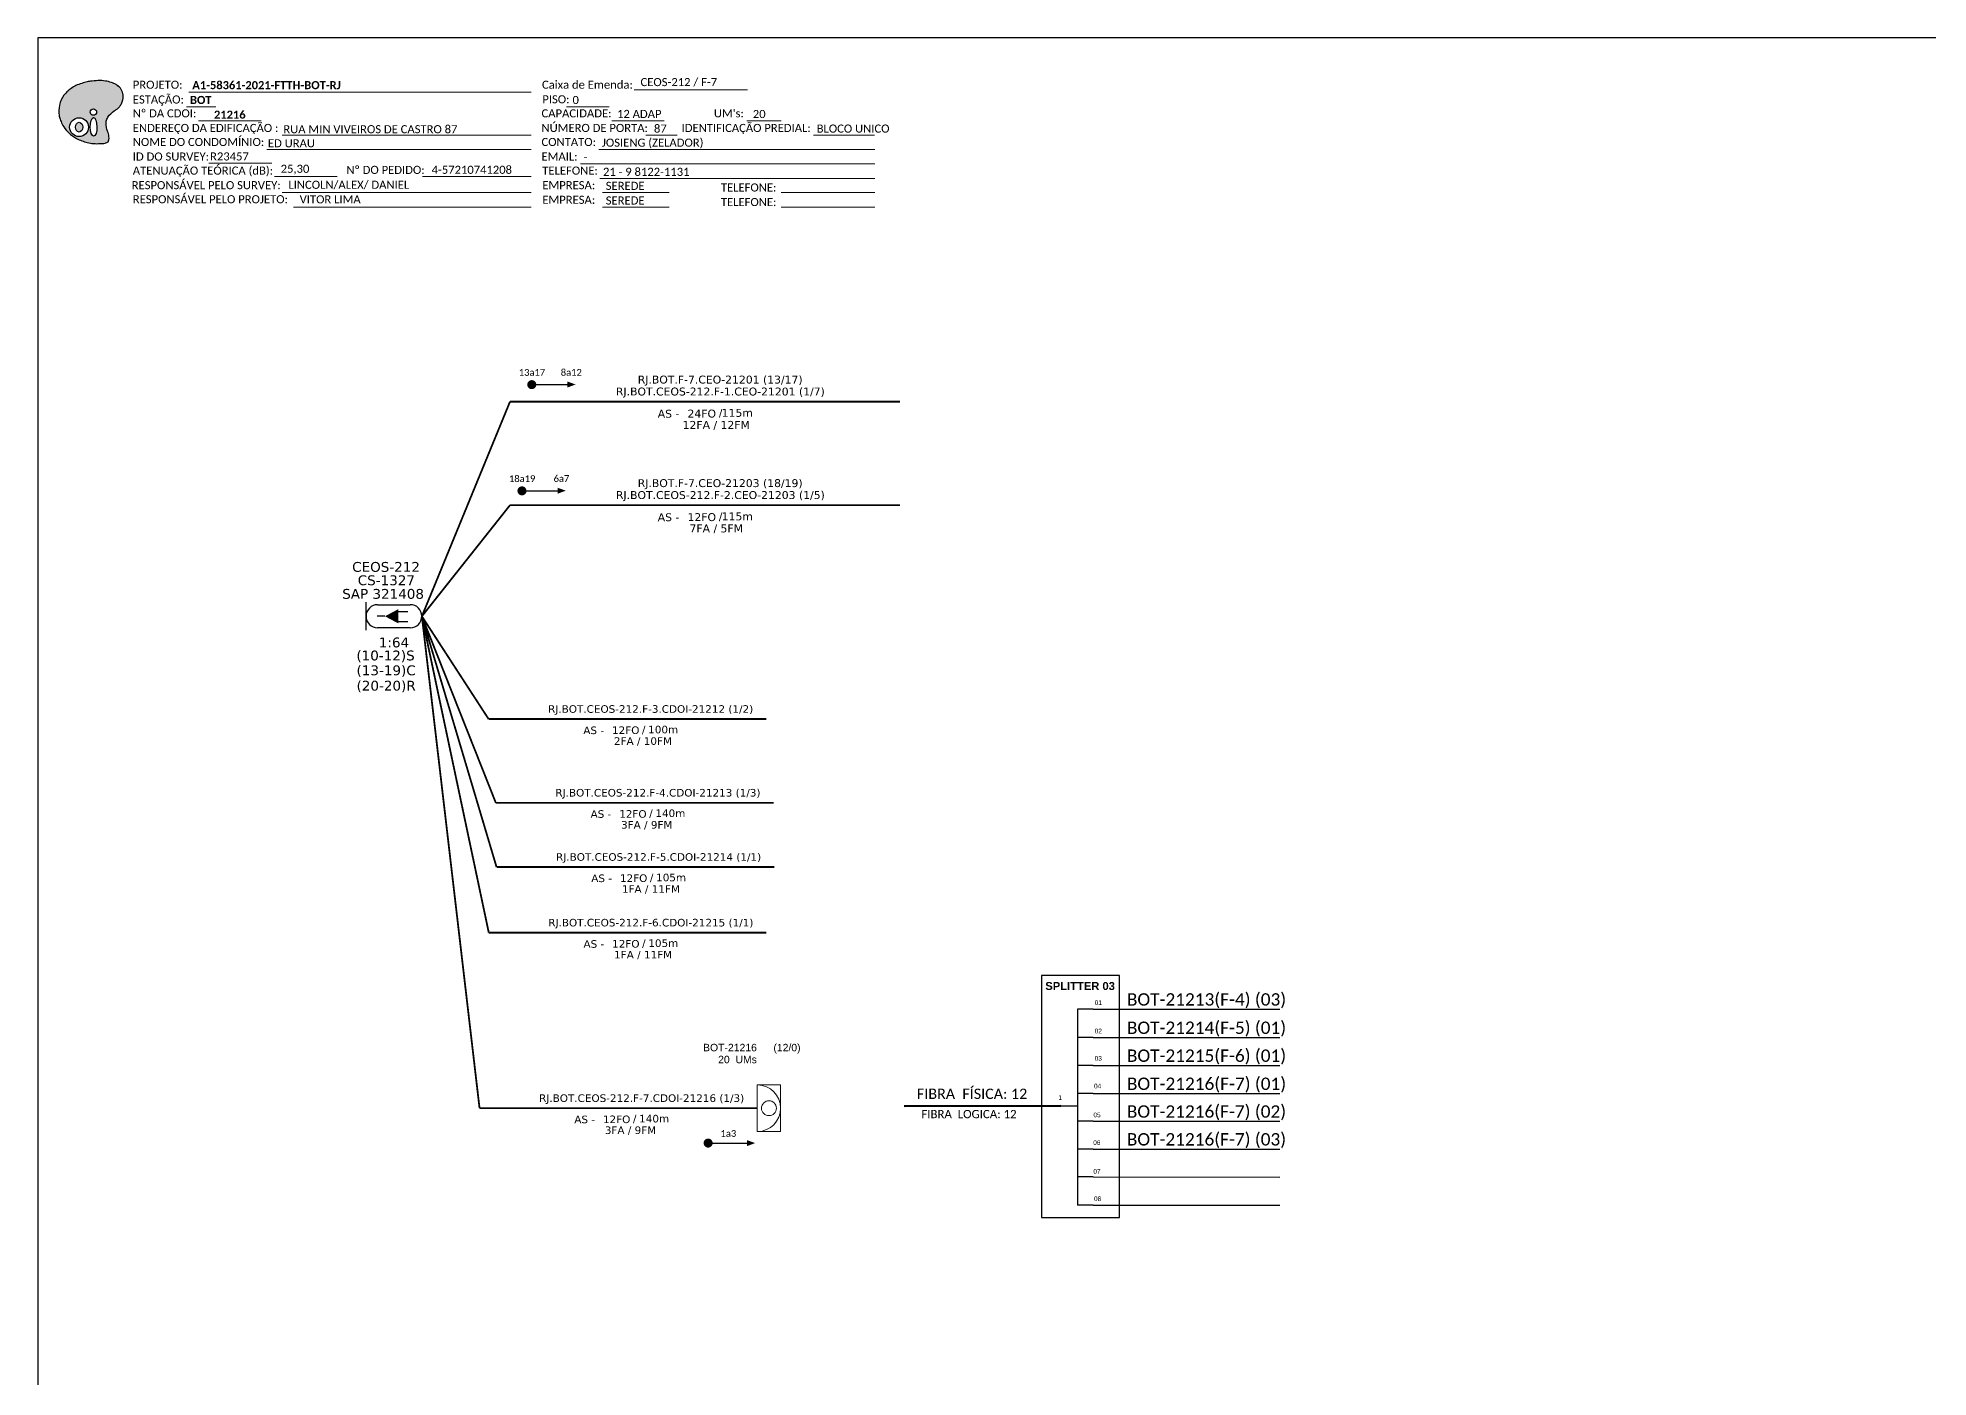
# Model space of a CAD drawing. Extents: x -89 to 749, y 705 to 1299.
# Drawn here: x -89.3 to 330, y 1002 to 1299 of the extents above; entities that cross this region are included whole.
import ezdxf
from ezdxf.enums import TextEntityAlignment as Align

# ---------------------------------------------------------------- set-up
doc = ezdxf.new("R2010")
doc.units = 0
for name, color, linetype, lineweight in [("20.0-LEGENDA DOS CDO'S", 1, 'Continuous', 0), ('20.1-CDO_INTERIOR', 1, 'Continuous', 0), ('40.1-ETIQUETAS', 1, 'Continuous', 20)]:
    doc.layers.add(name, color=color, linetype=linetype, lineweight=lineweight)
for name, color, linetype in [('20.4-CEOS', 1, 'Continuous'), ('CABO OPTICO EXISTENTE', 5, 'Continuous'), ('CAP a instalar', 1, 'Continuous'), ('CD de instalação futura', 8, 'Continuous'), ('SETA', 7, 'Continuous')]:
    doc.layers.add(name, color=color, linetype=linetype)
doc.styles.add('ARIAL', font='arial.ttf')
doc.styles.add('siredit', font='verdana.ttf')
doc.styles.get("Standard").update_dxf_attribs({"font": 'arial.ttf'})
doc.styles.add('WMF-Calibri0', font='CALIBRI.TTF')
doc.styles.add('WMF-Calibri1', font='CALIBRIB.TTF')
doc.linetypes.add('FENCELINE1', pattern='A,0.25,-0.1,[133,ltypeshp.shx,S=0.1,R=0,X=-0.1,Y=0],-0.1,1', length=1.45)

# ---------------------------------------------------------------- blocks, each defined once
blk = doc.blocks.new('OI')
h = blk.add_hatch(color=40)
edge = h.paths.add_edge_path()
edge.add_spline(control_points=[(4.35, -0.67), (3.92, -0.99), (3.26, -1.5), (2.81, -2.59), (2.9, -3.5), (3.06, -4.27), (3.31, -4.85), (3.37, -5.39), (3.4, -5.88), (3.2, -6.4), (2.54, -6.61), (1.65, -6.63), (0.55, -6.67), (-0.56, -6.42), (-1.61, -6.14), (-2.77, -5.61), (-3.92, -4.77), (-4.89, -3.7), (-5.34, -2.65), (-5.6, -1.94), (-5.85, -0.96), (-5.71, 0.47), (-5.1, 2.02), (-4.14, 3.02), (-3.3, 3.61), (-2.37, 4.16), (-1.36, 4.44), (-0.56, 4.7), (0.79, 4.85), (2.24, 4.97), (3.79, 4.57), (4.67, 4.21), (5.44, 3.65), (5.76, 2.99), (6.03, 2.21), (6.01, 1.46), (5.72, 0.64), (5.31, 0.08), (4.88, -0.38), (4.51, -0.55), (4.35, -0.67)], knot_values=[0, 0, 0, 0, 1.60434, 2.417191, 3.427595, 4.282808, 4.776746, 5.304182, 5.888771, 6.258406, 6.858137, 7.79129, 8.986195, 10.124242, 11.187857, 12.242908, 13.953784, 15.414161, 16.515391, 17.349188, 17.675853, 19.552021, 21.515531, 22.568638, 23.63245, 24.621084, 25.782718, 26.745347, 27.142653, 29.870543, 31.004649, 31.921532, 32.709589, 33.801391, 34.042471, 35.192333, 35.971461, 36.628871, 37.254359, 37.836911, 37.836911, 37.836911, 37.836911], degree=3, periodic=0)
h.paths.add_polyline_path([(1.13, -0.87, -1), (-0.04, -0.87, -1)], flags=16)
edge = h.paths.add_edge_path(flags=16)
edge.add_ellipse((0.56, -3.59), major_axis=(-0.02, 1.71), ratio=0.361305, start_angle=0, end_angle=360)
h.paths.add_polyline_path([(-0.36, -3.62, -1), (-3.8, -3.62, -1)], flags=16)
edge = h.paths.add_edge_path(flags=0)
edge.add_ellipse((-2.08, -3.62), major_axis=(0, 0.885), ratio=0.758294, start_angle=0, end_angle=360)
at = {"color": 40}
for centre, radius in [((-2.08, -3.62), 1.72), ((0.54, -0.87), 0.587)]:
    blk.add_circle(centre, radius, dxfattribs=at)
blk.add_ellipse((-2.08, -3.62), major_axis=(0, 0.885), ratio=0.758294, start_param=-3.141592653589792, end_param=3.141592653589792, dxfattribs=at)
blk.add_ellipse((0.56, -3.59), major_axis=(-0.02, 1.71), ratio=0.361305, dxfattribs=at)
at = {"color": 40, "start_tangent": (-0.800898, -0.598801), "end_tangent": (-0.800898, -0.598801)}
blk.add_spline([(4.35, -0.67), (3.2, -1.78), (2.9, -2.54), (2.92, -3.55), (3.12, -4.38), (3.28, -4.85), (3.37, -5.37), (3.35, -5.95), (3.2, -6.29), (2.66, -6.55), (1.73, -6.63), (0.54, -6.62), (-0.58, -6.41), (-1.6, -6.11), (-2.56, -5.67), (-3.95, -4.67), (-4.89, -3.56), (-5.37, -2.56), (-5.64, -1.78), (-5.72, -1.46), (-5.63, 0.42), (-4.84, 2.22), (-4.13, 2.99), (-3.27, 3.62), (-2.4, 4.09), (-1.3, 4.47), (-0.37, 4.72), (0.02, 4.77), (2.75, 4.8), (3.85, 4.53), (4.69, 4.16), (5.31, 3.68), (5.85, 2.73), (5.93, 2.5), (5.94, 1.35), (5.67, 0.62), (5.29, 0.08), (4.84, -0.36), (4.35, -0.67)], degree=3, dxfattribs=at)
blk = doc.blocks.new('CARIMBO')
at = {"color": 7, "lineweight": 0}
for points in [[(134.48, -16.3), (159.61, -16.3)], [(35.15, -20.06), (41.7, -20.06)], [(35.66, -16.79), (111.64, -16.79)], [(119.43, -20.02), (128.92, -20.02)], [(37.81, -23.14), (51.75, -23.14)], [(129.48, -23.14), (141.1, -23.14)], [(159.42, -23.14), (167.09, -23.14)], [(56.38, -26.37), (111.64, -26.37)], [(137.07, -26.37), (144.01, -26.37)], [(174.24, -26.37), (187.8, -26.37)], [(40.13, -32.55), (54.07, -32.55)], [(52.97, -29.48), (111.64, -29.48)], [(122.56, -32.72), (187.83, -32.72)], [(126.6, -29.48), (187.83, -29.48)], [(54.67, -35.52), (68.61, -35.52)], [(126.84, -35.96), (187.83, -35.96)], [(56.38, -39.07), (111.64, -39.07)], [(127.45, -39.07), (142.25, -39.07)], [(167.06, -39.07), (187.83, -39.07)], [(58.87, -42.31), (111.64, -42.31)], [(127.45, -42.31), (142.25, -42.31)], [(167.06, -42.31), (187.83, -42.31)]]:
    blk.add_lwpolyline(points, dxfattribs=at)
at = {"color": 7, "xscale": 1.213923925163967, "yscale": 1.213923925163967, "zscale": 1.213923925163967, "rotation": 0.1532896023949059}
blk.add_blockref('OI', (13.86, -20.16), dxfattribs=at)
at = {"color": 7, "lineweight": 0, "style": 'WMF-Calibri0'}
for s, height, p in [('PROJETO:', 1.793, (23.26, -16.04)), ('Caixa de Emenda:', 1.7927, (114.02, -16.04)), ('ESTAÇÃO:', 1.793, (23.26, -19.32)), ('Nº DA CDOI:', 1.7927, (23.26, -22.39)), ('CAPACIDADE:', 1.7927, (113.91, -22.39)), ('PISO:', 1.793, (114.09, -19.28)), ("UM's:", 1.793, (152.15, -22.39)), ('ENDEREÇO DA EDIFICAÇÃO :', 1.7927, (23.26, -25.63)), ('NÚMERO DE PORTA:', 1.7927, (113.91, -25.63)), ('IDENTIFICAÇÃO PREDIAL:', 1.7927, (144.99, -25.63)), ('NOME DO CONDOMÍNIO:', 1.7927, (23.26, -28.74)), ('CONTATO:', 1.793, (113.91, -28.74)), ('ATENUAÇÃO TEÓRICA (dB):', 1.7927, (23.26, -35.09)), ('ID DO SURVEY:', 1.7927, (23.26, -31.97)), ('EMAIL:', 1.793, (113.91, -31.97)), ('TELEFONE:', 1.793, (114.09, -35.09)), ('RESPONSÁVEL PELO SURVEY:', 1.7927, (23.02, -38.32)), ('EMPRESA:', 1.793, (114.09, -38.32)), ('TELEFONE:', 1.793, (153.7, -38.83)), ('RESPONSÁVEL PELO PROJETO:', 1.7927, (23.26, -41.44)), ('EMPRESA:', 1.793, (114.09, -41.56)), ('TELEFONE:', 1.793, (153.7, -42.06))]:
    blk.add_text(s, height=height, dxfattribs=at).set_placement(p)
at = {"color": 7, "lineweight": 0, "flags": 8}
for tag, p, style in [('PROJ', (36.46, -16.13), 'WMF-Calibri1'), ('CEOS-XX', (135.87, -15.46), 'WMF-Calibri0'), ('EST', (35.94, -19.41), 'WMF-Calibri1'), ('PISO_PTR', (120.78, -19.42), 'WMF-Calibri0'), ('CAPAC.', (130.66, -22.52), 'WMF-Calibri0'), ("UC'S", (160.78, -22.54), 'WMF-Calibri0'), ('LOGRADOURO', (56.65, -25.91), 'WMF-Calibri0'), ('N°', (138.85, -25.77), 'WMF-Calibri0'), ('N°PREDIO', (174.94, -25.77), 'WMF-Calibri0'), ('NOME_DO_COND.', (53.23, -29.02), 'WMF-Calibri0'), ('NOME_DO_CONTATO', (127.3, -28.89), 'WMF-Calibri0'), ('_ID_', (40.39, -31.94), 'WMF-Calibri0'), ('O_POTEN', (56.06, -34.68), 'WMF-Calibri0'), ('EMAIL', (123.26, -32.12), 'WMF-Calibri0'), ('RES_SURVEY', (57.78, -38.23), 'WMF-Calibri0'), ('TELEFONE', (127.55, -35.36), 'WMF-Calibri0'), ('EMP_RESP_SURVEY', (128.16, -38.47), 'WMF-Calibri0'), ('CONT_RESP_SURVEY', (167.76, -38.47), 'WMF-Calibri0'), ('RES_PROJ', (60.27, -41.47), 'WMF-Calibri0'), ('EMP_RESP_PROJ', (128.16, -41.71), 'WMF-Calibri0'), ('CONT_RESP_PROJ', (167.76, -41.71), 'WMF-Calibri0')]:
    blk.add_attdef(tag, p, '', height=1.79, dxfattribs=dict(at, style=style))
at = {"color": 7, "lineweight": 0, "style": 'WMF-Calibri1', "flags": 8}
blk.add_attdef("N° CDO'S", text='', height=1.79, dxfattribs=at).set_placement((44.78, -22.68), align=Align.CENTER)
blk = doc.blocks.new('ETIQUETA_RS5F')
at = {"layer": '40.1-ETIQUETAS', "color": 0, "style": 'siredit'}
blk.add_text('/', height=1.5, dxfattribs=at).set_placement((1.58, -1.95), align=Align.MIDDLE_RIGHT)
for tag, p in [('ETIQUETA_R_PRIMARIA', (1.21, 4.1)), ('ETIQUETA_R_SECUNDARIA', (1.21, 2.1)), ('F_ATIVAS/F_MORTAS', (1.14, -4.24))]:
    blk.add_attdef(tag, text='', height=1.5, dxfattribs=at).set_placement(p, align=Align.MIDDLE_CENTER)
for tag, p in [('TIPO_CABO', (-6.58, -2.12)), ('CAP_CABO', (0.4, -2.09))]:
    blk.add_attdef(tag, text='', height=1.5, dxfattribs=at).set_placement(p, align=Align.MIDDLE_RIGHT)
blk.add_attdef('METROS', text='', height=1.5, dxfattribs=at).set_placement((2.14, -1.95), align=Align.MIDDLE_LEFT)
for tag, p in [('FUSÃO_1', (0.85, -8.39)), ('FUSÃO_2', (0.85, -10.6)), ('FUSÃO_3', (0.85, -12.93)), ('FUSÃO_4', (0.85, -15.14)), ('FUSÃO_5', (0.85, -17.16))]:
    blk.add_attdef(tag, text='', height=1.5, dxfattribs=at).set_placement(p, align=Align.CENTER)
blk = doc.blocks.new('CDOI_INT')
at = {"layer": '20.1-CDO_INTERIOR', "color": 0, "lineweight": 18}
blk.add_lwpolyline([(4.25, -4.25), (4.25, 4.25), (0, 4.25), (0, -4.25)], close=True, dxfattribs=at)
blk.add_circle((2.12, 0), 1.36, dxfattribs=at)
blk.add_arc((0, 0), 4.25, 270, 90, dxfattribs=at)
at = {"layer": "20.0-LEGENDA DOS CDO'S", "color": 0, "style": 'ARIAL'}
for tag, p in [('CDO_N', (-0.08, 10.38)), ('SPLITER_1', (21.18, 10.38)), ('SAP', (-0.08, 6.23)), ('SURVEY', (-0.08, 8.2)), ('SPLITER_2', (21.19, 8.68)), ('1:XX', (5.94, -2.22)), ('UMS', (5.94, -4.24))]:
    blk.add_attdef(tag, p, '', height=1.36, dxfattribs=at)
blk.add_attdef('FIBRAS_UTILIZADAS', text='', height=1.36, dxfattribs=at).set_placement((15.34, 10.38), align=Align.CENTER)
blk = doc.blocks.new('CEOS_RP_CT_DRT')
at = {"layer": '20.4-CEOS', "color": 0}
for p, q in [((-4.54, 1.19), (-1.19, 1.19)), ((-1.19, -1.19), (-4.54, -1.19))]:
    blk.add_line(p, q, dxfattribs=at)
for points in [[(-5.73, -1.43), (-5.73, 1.44)], [(-3.79, 0), (-4.59, 0)], [(-2.47, 0.48), (-1.45, 0.48)], [(-2.47, -0.52), (-1.45, -0.52)]]:
    blk.add_lwpolyline(points, dxfattribs=at)
blk.add_lwpolyline([(-3.79, 0, 0, 1.47, 0), (-2.41, 0, 1.47, 1.47, 0)], format="xyseb", dxfattribs=at)
for centre, start, end in [((-4.54, 0), 90, 270), ((-1.19, 0), 270, 90)]:
    blk.add_arc(centre, 1.19, start, end, dxfattribs=at)
at = {"layer": '20.4-CEOS', "color": 7, "style": 'siredit'}
for tag, p in [('Nº_DA_CEOS', (-2.86, 5.6)), ('LOCAL', (-2.86, 4.24)), ('SAP', (-2.86, 2.78)), ('RACIO_SPLITAGEM', (-2.86, -1.88)), ('FIBRAS_SPLITTER', (-2.86, -3.58)), ('FIBRAS_TOP_C', (-2.86, -5.08)), ('RESERVA_FINAIS', (-2.86, -6.39))]:
    blk.add_attdef(tag, text='', height=1.01, dxfattribs=at).set_placement(p, align=Align.TOP_CENTER)

msp = doc.modelspace()

# ---------------------------------------------------------------- linework, layer by layer
at = {"color": 7, "linetype": 'Continuous'}
for p, q in [((141.27, 1083.63), (141.27, 1040.2)), ((144.78, 1083.63), (141.27, 1083.63)), ((144.78, 1077.35), (141.27, 1077.35)), ((144.78, 1071.16), (141.27, 1071.16)), ((137.62, 1062.2), (141.25, 1062.2)), ((144.78, 1064.93), (141.27, 1064.93)), ((144.78, 1058.77), (141.27, 1058.77)), ((144.78, 1052.61), (141.27, 1052.61)), ((144.78, 1046.42), (141.27, 1046.42)), ((144.78, 1040.2), (141.27, 1040.2))]:
    msp.add_line(p, q, dxfattribs=at)
at = {"color": 10, "linetype": 'Continuous'}
for p, q in [((144.78, 1083.63), (186.16, 1083.62)), ((144.78, 1077.35), (186.16, 1077.34)), ((144.78, 1071.16), (186.16, 1071.14)), ((144.78, 1064.93), (186.16, 1064.92)), ((144.78, 1058.78), (186.16, 1058.77)), ((144.78, 1052.61), (186.16, 1052.59)), ((144.78, 1046.42), (186.16, 1046.4)), ((144.78, 1040.2), (186.16, 1040.19))]:
    msp.add_line(p, q, dxfattribs=at)
at = {"color": 1, "linetype": 'Continuous', "lineweight": 60}
msp.add_line((137.62, 1062.2), (102.83, 1062.09), dxfattribs=at)
msp.add_lwpolyline([(-89.32, 705.02), (749.25, 705.02), (749.25, 1299.02), (-89.32, 1299.02), (-89.32, 705.02)])
at = {"color": 7, "lineweight": 0}
msp.add_lwpolyline([(-4.01, 1268.26), (20.14, 1268.26)], dxfattribs=at)
at = {"const_width": 0.999}
for points in [[(19.74, 1222.11, 1), (20.74, 1222.12, 1)], [(17.57, 1198.56, 1), (18.57, 1198.56, 1)]]:
    msp.add_lwpolyline(points, format="xyb", close=True, dxfattribs=at)
at = {"color": 7}
msp.add_lwpolyline([(133.3, 1037.42), (150.58, 1037.42), (150.58, 1091.08), (133.3, 1091.08)], close=True, dxfattribs=at)
at = {"color": 7, "const_width": 1}
msp.add_lwpolyline([(58.86, 1053.93, 1), (59.86, 1053.93, 1)], format="xyb", close=True, dxfattribs=at)
at = {"layer": 'CAP a instalar', "color": 7, "linetype": 'FENCELINE1', "ltscale": 6, "const_width": 0.4}
for points in [[(15.42, 1218.35), (-4.13, 1170.75)], [(15.42, 1218.35), (101.94, 1218.35)], [(15.42, 1195.39), (-4.13, 1170.75)], [(15.42, 1195.39), (101.94, 1195.39)]]:
    msp.add_lwpolyline(points, dxfattribs=at)
at = {"layer": 'CAP a instalar', "color": 8, "linetype": 'FENCELINE1', "ltscale": 6, "const_width": 0.4}
for points in [[(10.71, 1100.59), (-4.13, 1170.75)], [(12.43, 1115.15), (-4.13, 1170.75)], [(12.27, 1129.39), (-4.13, 1170.75)], [(10.67, 1147.96), (-4.13, 1170.75)], [(10.67, 1147.96), (72.27, 1147.96)], [(12.27, 1129.39), (73.87, 1129.39)], [(12.43, 1115.15), (74.03, 1115.15)], [(10.7, 1100.59), (72.3, 1100.59)]]:
    msp.add_lwpolyline(points, dxfattribs=at)
at = {"layer": 'CAP a instalar', "color": 1, "linetype": 'FENCELINE1', "ltscale": 6, "const_width": 0.4}
for points in [[(8.66, 1061.67), (-4.13, 1170.75)], [(8.66, 1061.67), (70.26, 1061.67)]]:
    msp.add_lwpolyline(points, dxfattribs=at)
at = {"layer": 'SETA'}
for points in [[(20.24, 1222.12), (28.83, 1222.13)], [(18.07, 1198.56), (26.66, 1198.58)]]:
    msp.add_lwpolyline(points, dxfattribs=at)
at = {"layer": 'SETA', "color": 7}
msp.add_lwpolyline([(59.36, 1053.93), (67.96, 1053.93)], dxfattribs=at)
at = {"layer": 'SETA'}
for points in [[(28.14, 1222.81), (29.97, 1222.15), (28.14, 1221.48)], [(25.96, 1199.26), (27.8, 1198.6), (25.97, 1197.93)]]:
    msp.add_solid(points, dxfattribs=at)
at = {"layer": 'SETA', "color": 7}
msp.add_solid([(67.96, 1054.6), (69.79, 1053.93), (67.96, 1053.26)], dxfattribs=at)

# ---------------------------------------------------------------- block references
ref = msp.add_blockref('CARIMBO', (-91.51, 1303.77))
ref.add_attrib('PROJ', 'A1-58361-2021-FTTH-BOT-RJ', (-55.05, 1287.63), dxfattribs={"color": 7, "lineweight": 0, "height": 1.7927, "style": 'WMF-Calibri1'})
ref.add_attrib('EST', 'BOT', (-55.57, 1284.35), dxfattribs={"color": 7, "lineweight": 0, "height": 1.793, "style": 'WMF-Calibri1'})
ref.add_attrib("N° CDO'S", '21216', dxfattribs={"color": 7, "lineweight": 0, "height": 1.793, "style": 'WMF-Calibri1'}).set_placement((-46.73, 1281.09), align=Align.CENTER)
ref.add_attrib('LOGRADOURO', 'RUA MIN VIVEIROS DE CASTRO 87', (-34.86, 1277.86), dxfattribs={"color": 7, "lineweight": 0, "height": 1.7927, "style": 'WMF-Calibri0'})
ref.add_attrib('NOME_DO_COND.', 'ED URAU', (-38.28, 1274.74), dxfattribs={"color": 7, "lineweight": 0, "height": 1.793, "style": 'WMF-Calibri0'})
ref.add_attrib('_ID_', 'R23457', (-51.11, 1271.83), dxfattribs={"color": 7, "lineweight": 0, "height": 1.793, "style": 'WMF-Calibri0'})
ref.add_attrib('O_POTEN', '25,30', (-35.45, 1269.09), dxfattribs={"color": 7, "lineweight": 0, "height": 1.793, "style": 'WMF-Calibri0'})
ref.add_attrib('RES_SURVEY', 'LINCOLN/ALEX/ DANIEL', (-33.73, 1265.54), dxfattribs={"color": 7, "lineweight": 0, "height": 1.7927, "style": 'WMF-Calibri0'})
ref.add_attrib('RES_PROJ', 'VITOR LIMA', (-31.24, 1262.3), dxfattribs={"color": 7, "lineweight": 0, "height": 1.793, "style": 'WMF-Calibri0'})
ref.add_attrib('CEOS-XX', 'CEOS-212 / F-7', (44.36, 1288.31), dxfattribs={"color": 7, "lineweight": 0, "height": 1.7927, "style": 'WMF-Calibri0'})
ref.add_attrib('CAPAC.', '12 ADAP', (39.15, 1281.25), dxfattribs={"color": 7, "lineweight": 0, "height": 1.793, "style": 'WMF-Calibri0'})
ref.add_attrib("UC'S", '20', (69.27, 1281.23), dxfattribs={"color": 7, "lineweight": 0, "height": 1.793, "style": 'WMF-Calibri0'})
ref.add_attrib('PISO_PTR', '0', (29.28, 1284.34), dxfattribs={"color": 7, "lineweight": 0, "height": 1.79, "style": 'WMF-Calibri0'})
ref.add_attrib('N°', '87', (47.34, 1278), dxfattribs={"color": 7, "lineweight": 0, "height": 1.793, "style": 'WMF-Calibri0'})
ref.add_attrib('N°PREDIO', 'BLOCO UNICO', (83.43, 1278), dxfattribs={"color": 7, "lineweight": 0, "height": 1.7927, "style": 'WMF-Calibri0'})
ref.add_attrib('NOME_DO_CONTATO', 'JOSIENG (ZELADOR)', (35.79, 1274.88), dxfattribs={"color": 7, "lineweight": 0, "height": 1.7927, "style": 'WMF-Calibri0'})
ref.add_attrib('EMAIL', '-', (31.75, 1271.65), dxfattribs={"color": 7, "lineweight": 0, "height": 1.79, "style": 'WMF-Calibri0'})
ref.add_attrib('TELEFONE', '21 - 9 8122-1131', (36.04, 1268.41), dxfattribs={"color": 7, "lineweight": 0, "height": 1.7927, "style": 'WMF-Calibri0'})
ref.add_attrib('EMP_RESP_SURVEY', 'SEREDE', (36.65, 1265.3), dxfattribs={"color": 7, "lineweight": 0, "height": 1.793, "style": 'WMF-Calibri0'})
ref.add_attrib('EMP_RESP_PROJ', 'SEREDE', (36.65, 1262.06), dxfattribs={"color": 7, "lineweight": 0, "height": 1.793, "style": 'WMF-Calibri0'})
at = {"layer": '20.4-CEOS', "color": 5}
ref = msp.add_blockref('CEOS_RP_CT_DRT', (-4.13, 1170.75), dxfattribs=dict(at, xscale=2.161665797233582, yscale=2.161665797233582, zscale=2.161665797233582))
ref.add_attrib('Nº_DA_CEOS', 'CEOS-212', dxfattribs={"color": 7, "height": 2.183, "style": 'siredit'}).set_placement((-12.08, 1182.79), align=Align.TOP_CENTER)
ref.add_attrib('LOCAL', 'CS-1327', dxfattribs={"color": 7, "height": 2.183, "style": 'siredit'}).set_placement((-12.01, 1179.83), align=Align.TOP_CENTER)
ref.add_attrib('SAP', 'SAP 321408', dxfattribs={"color": 7, "height": 2.183, "style": 'siredit'}).set_placement((-12.73, 1176.81), align=Align.TOP_CENTER)
ref.add_attrib('RACIO_SPLITAGEM', '1:64', dxfattribs={"color": 7, "height": 2.183, "style": 'siredit'}).set_placement((-10.32, 1166.04), align=Align.TOP_CENTER)
ref.add_attrib('FIBRAS_SPLITTER', '(10-12)S', dxfattribs={"color": 7, "height": 2.183, "style": 'siredit'}).set_placement((-12.19, 1163.15), align=Align.TOP_CENTER)
ref.add_attrib('FIBRAS_TOP_C', '(13-19)C', dxfattribs={"color": 7, "height": 2.183, "style": 'siredit'}).set_placement((-12.06, 1159.86), align=Align.TOP_CENTER)
ref.add_attrib('RESERVA_FINAIS', '(20-20)R', dxfattribs={"color": 7, "height": 2.183, "style": 'siredit'}).set_placement((-12.06, 1156.45), align=Align.TOP_CENTER)
at = {"layer": 'CAP a instalar', "color": 7, "linetype": 'FENCELINE1', "ltscale": 7}
ref = msp.add_blockref('ETIQUETA_RS5F', (60.69, 1218.14), dxfattribs=dict(at, xscale=1.166399984999771, yscale=1.166399984999771, zscale=1.166399984999771))
ref.add_attrib('ETIQUETA_R_PRIMARIA', 'RJ.BOT.F-7.CEO-21201 (13/17)', dxfattribs={"layer": '40.1-ETIQUETAS', "color": 0, "height": 1.7496, "style": 'siredit'}).set_placement((62.03, 1223.24), align=Align.MIDDLE_CENTER)
ref.add_attrib('ETIQUETA_R_SECUNDARIA', 'RJ.BOT.CEOS-212.F-1.CEO-21201 (1/7)', dxfattribs={"layer": '40.1-ETIQUETAS', "color": 0, "height": 1.7496, "style": 'siredit'}).set_placement((62.07, 1220.59), align=Align.MIDDLE_CENTER)
ref.add_attrib('TIPO_CABO', 'AS -', dxfattribs={"layer": '40.1-ETIQUETAS', "color": 0, "height": 1.75, "style": 'siredit'}).set_placement((52.97, 1215.67), align=Align.MIDDLE_RIGHT)
ref.add_attrib('CAP_CABO', '24FO', dxfattribs={"layer": '40.1-ETIQUETAS', "color": 0, "height": 1.75, "style": 'siredit'}).set_placement((61.11, 1215.7), align=Align.MIDDLE_RIGHT)
ref.add_attrib('METROS', '115m', dxfattribs={"layer": '40.1-ETIQUETAS', "color": 0, "height": 1.75, "style": 'siredit'}).set_placement((62.36, 1215.86), align=Align.MIDDLE_LEFT)
ref.add_attrib('F_ATIVAS/F_MORTAS', '12FA / 12FM', dxfattribs={"layer": '40.1-ETIQUETAS', "color": 0, "height": 1.7496, "style": 'siredit'}).set_placement((61.16, 1213.19), align=Align.MIDDLE_CENTER)
ref = msp.add_blockref('ETIQUETA_RS5F', (60.69, 1195.18), dxfattribs=dict(at, xscale=1.166399984999771, yscale=1.166399984999771, zscale=1.166399984999771))
ref.add_attrib('ETIQUETA_R_PRIMARIA', 'RJ.BOT.F-7.CEO-21203 (18/19)', dxfattribs={"layer": '40.1-ETIQUETAS', "color": 0, "height": 1.7496, "style": 'siredit'}).set_placement((62.03, 1200.28), align=Align.MIDDLE_CENTER)
ref.add_attrib('ETIQUETA_R_SECUNDARIA', 'RJ.BOT.CEOS-212.F-2.CEO-21203 (1/5)', dxfattribs={"layer": '40.1-ETIQUETAS', "color": 0, "height": 1.7496, "style": 'siredit'}).set_placement((62.07, 1197.63), align=Align.MIDDLE_CENTER)
ref.add_attrib('TIPO_CABO', 'AS -', dxfattribs={"layer": '40.1-ETIQUETAS', "color": 0, "height": 1.75, "style": 'siredit'}).set_placement((52.97, 1192.71), align=Align.MIDDLE_RIGHT)
ref.add_attrib('CAP_CABO', '12FO', dxfattribs={"layer": '40.1-ETIQUETAS', "color": 0, "height": 1.75, "style": 'siredit'}).set_placement((61.11, 1192.74), align=Align.MIDDLE_RIGHT)
ref.add_attrib('METROS', '115m', dxfattribs={"layer": '40.1-ETIQUETAS', "color": 0, "height": 1.75, "style": 'siredit'}).set_placement((62.36, 1192.9), align=Align.MIDDLE_LEFT)
ref.add_attrib('F_ATIVAS/F_MORTAS', '7FA / 5FM', dxfattribs={"layer": '40.1-ETIQUETAS', "color": 0, "height": 1.75, "style": 'siredit'}).set_placement((61.16, 1190.23), align=Align.MIDDLE_CENTER)
at = {"layer": 'CAP a instalar', "color": 8, "linetype": 'FENCELINE1', "ltscale": 7}
ref = msp.add_blockref('ETIQUETA_RS5F', (43.69, 1147.83), dxfattribs=dict(at, xscale=1.120210545592906, yscale=1.120210545592906, zscale=1.120210545592906))
ref.add_attrib('ETIQUETA_R_SECUNDARIA', 'RJ.BOT.CEOS-212.F-3.CDOI-21212 (1/2)', dxfattribs={"layer": 'CABO OPTICO EXISTENTE', "color": 0, "height": 1.6803, "style": 'siredit'}).set_placement((46.61, 1150.19), align=Align.MIDDLE_CENTER)
ref.add_attrib('TIPO_CABO', 'AS -', dxfattribs={"layer": '40.1-ETIQUETAS', "color": 0, "height": 1.68, "style": 'siredit'}).set_placement((36.28, 1145.46), align=Align.MIDDLE_RIGHT)
ref.add_attrib('CAP_CABO', '12FO', dxfattribs={"layer": '40.1-ETIQUETAS', "color": 0, "height": 1.68, "style": 'siredit'}).set_placement((44.11, 1145.49), align=Align.MIDDLE_RIGHT)
ref.add_attrib('METROS', '100m', dxfattribs={"layer": '40.1-ETIQUETAS', "color": 0, "height": 1.68, "style": 'siredit'}).set_placement((46.06, 1145.64), align=Align.MIDDLE_LEFT)
ref.add_attrib('F_ATIVAS/F_MORTAS', '2FA / 10FM', dxfattribs={"layer": '40.1-ETIQUETAS', "color": 0, "height": 1.68, "style": 'siredit'}).set_placement((44.9, 1143.08), align=Align.MIDDLE_CENTER)
ref = msp.add_blockref('ETIQUETA_RS5F', (45.3, 1129.27), dxfattribs=dict(at, xscale=1.120210545592906, yscale=1.120210545592906, zscale=1.120210545592906))
ref.add_attrib('ETIQUETA_R_SECUNDARIA', 'RJ.BOT.CEOS-212.F-4.CDOI-21213 (1/3)', dxfattribs={"layer": 'CABO OPTICO EXISTENTE', "color": 0, "height": 1.6803, "style": 'siredit'}).set_placement((48.22, 1131.62), align=Align.MIDDLE_CENTER)
ref.add_attrib('TIPO_CABO', 'AS -', dxfattribs={"layer": '40.1-ETIQUETAS', "color": 0, "height": 1.68, "style": 'siredit'}).set_placement((37.89, 1126.9), align=Align.MIDDLE_RIGHT)
ref.add_attrib('CAP_CABO', '12FO', dxfattribs={"layer": '40.1-ETIQUETAS', "color": 0, "height": 1.68, "style": 'siredit'}).set_placement((45.71, 1126.92), align=Align.MIDDLE_RIGHT)
ref.add_attrib('METROS', '140m', dxfattribs={"layer": '40.1-ETIQUETAS', "color": 0, "height": 1.68, "style": 'siredit'}).set_placement((47.66, 1127.08), align=Align.MIDDLE_LEFT)
ref.add_attrib('F_ATIVAS/F_MORTAS', '3FA / 9FM', dxfattribs={"layer": '40.1-ETIQUETAS', "color": 0, "height": 1.68, "style": 'siredit'}).set_placement((45.74, 1124.51), align=Align.MIDDLE_CENTER)
ref = msp.add_blockref('ETIQUETA_RS5F', (45.45, 1115.02), dxfattribs=dict(at, xscale=1.120210545592906, yscale=1.120210545592906, zscale=1.120210545592906))
ref.add_attrib('ETIQUETA_R_SECUNDARIA', 'RJ.BOT.CEOS-212.F-5.CDOI-21214 (1/1)', dxfattribs={"layer": 'CABO OPTICO EXISTENTE', "color": 0, "height": 1.6803, "style": 'siredit'}).set_placement((48.37, 1117.38), align=Align.MIDDLE_CENTER)
ref.add_attrib('TIPO_CABO', 'AS -', dxfattribs={"layer": '40.1-ETIQUETAS', "color": 0, "height": 1.68, "style": 'siredit'}).set_placement((38.04, 1112.65), align=Align.MIDDLE_RIGHT)
ref.add_attrib('CAP_CABO', '12FO', dxfattribs={"layer": '40.1-ETIQUETAS', "color": 0, "height": 1.68, "style": 'siredit'}).set_placement((45.87, 1112.68), align=Align.MIDDLE_RIGHT)
ref.add_attrib('METROS', '105m', dxfattribs={"layer": '40.1-ETIQUETAS', "color": 0, "height": 1.68, "style": 'siredit'}).set_placement((47.82, 1112.83), align=Align.MIDDLE_LEFT)
ref.add_attrib('F_ATIVAS/F_MORTAS', '1FA / 11FM', dxfattribs={"layer": '40.1-ETIQUETAS', "color": 0, "height": 1.68, "style": 'siredit'}).set_placement((46.66, 1110.27), align=Align.MIDDLE_CENTER)
ref = msp.add_blockref('ETIQUETA_RS5F', (43.73, 1100.46), dxfattribs=dict(at, xscale=1.120210545592906, yscale=1.120210545592906, zscale=1.120210545592906))
ref.add_attrib('ETIQUETA_R_SECUNDARIA', 'RJ.BOT.CEOS-212.F-6.CDOI-21215 (1/1)', dxfattribs={"layer": 'CABO OPTICO EXISTENTE', "color": 0, "height": 1.6803, "style": 'siredit'}).set_placement((46.65, 1102.82), align=Align.MIDDLE_CENTER)
ref.add_attrib('TIPO_CABO', 'AS -', dxfattribs={"layer": '40.1-ETIQUETAS', "color": 0, "height": 1.68, "style": 'siredit'}).set_placement((36.32, 1098.09), align=Align.MIDDLE_RIGHT)
ref.add_attrib('CAP_CABO', '12FO', dxfattribs={"layer": '40.1-ETIQUETAS', "color": 0, "height": 1.68, "style": 'siredit'}).set_placement((44.14, 1098.12), align=Align.MIDDLE_RIGHT)
ref.add_attrib('METROS', '105m', dxfattribs={"layer": '40.1-ETIQUETAS', "color": 0, "height": 1.68, "style": 'siredit'}).set_placement((46.1, 1098.27), align=Align.MIDDLE_LEFT)
ref.add_attrib('F_ATIVAS/F_MORTAS', '1FA / 11FM', dxfattribs={"layer": '40.1-ETIQUETAS', "color": 0, "height": 1.68, "style": 'siredit'}).set_placement((44.94, 1095.71), align=Align.MIDDLE_CENTER)
at = {"layer": 'CAP a instalar', "color": 1, "linetype": 'FENCELINE1', "ltscale": 7}
ref = msp.add_blockref('ETIQUETA_RS5F', (41.69, 1061.55), dxfattribs=dict(at, xscale=1.120210545592906, yscale=1.120210545592906, zscale=1.120210545592906))
ref.add_attrib('ETIQUETA_R_SECUNDARIA', 'RJ.BOT.CEOS-212.F-7.CDOI-21216 (1/3)', dxfattribs={"layer": 'CABO OPTICO EXISTENTE', "color": 0, "height": 1.6803, "style": 'siredit'}).set_placement((44.61, 1063.9), align=Align.MIDDLE_CENTER)
ref.add_attrib('TIPO_CABO', 'AS -', dxfattribs={"layer": '40.1-ETIQUETAS', "color": 0, "height": 1.68, "style": 'siredit'}).set_placement((34.28, 1059.18), align=Align.MIDDLE_RIGHT)
ref.add_attrib('CAP_CABO', '12FO', dxfattribs={"layer": '40.1-ETIQUETAS', "color": 0, "height": 1.68, "style": 'siredit'}).set_placement((42.1, 1059.2), align=Align.MIDDLE_RIGHT)
ref.add_attrib('METROS', '140m', dxfattribs={"layer": '40.1-ETIQUETAS', "color": 0, "height": 1.68, "style": 'siredit'}).set_placement((44.06, 1059.36), align=Align.MIDDLE_LEFT)
ref.add_attrib('F_ATIVAS/F_MORTAS', '3FA / 9FM', dxfattribs={"layer": '40.1-ETIQUETAS', "color": 0, "height": 1.68, "style": 'siredit'}).set_placement((42.14, 1056.79), align=Align.MIDDLE_CENTER)
at = {"layer": 'CD de instalação futura', "color": 1, "ltscale": 11}
ref = msp.add_blockref('CDOI_INT', (70.27, 1061.67), dxfattribs=dict(at, xscale=1.21541625498503, yscale=1.21541625498503, zscale=1.21541625498503))
ref.add_attrib('CDO_N', 'BOT-21216', dxfattribs={"layer": "20.0-LEGENDA DOS CDO'S", "color": 0, "height": 1.653, "style": 'ARIAL'}).set_placement((70.17, 1074.29), align=Align.RIGHT)
ref.add_attrib('FIBRAS_UTILIZADAS', '    (12/0)', dxfattribs={"layer": "20.0-LEGENDA DOS CDO'S", "color": 0, "height": 1.65, "style": 'ARIAL'}).set_placement((75.57, 1074.29), align=Align.CENTER)
ref.add_attrib('SURVEY', '20  UMs', dxfattribs={"layer": "20.0-LEGENDA DOS CDO'S", "color": 0, "height": 1.653, "style": 'ARIAL'}).set_placement((70.17, 1071.64), align=Align.RIGHT)

# ---------------------------------------------------------------- texts
at = {"color": 7, "lineweight": 0, "style": 'WMF-Calibri0'}
msp.add_text('Nº DO PEDIDO:', height=1.7927, dxfattribs=at).set_placement((-20.88, 1268.84))
at = {"char_height": 1.4978, "width": 25.3213, "attachment_point": 5}
for s, insert, rotation in [('\\C7;\\fCalibri|b0|i0|c0|p34;13a17', (20.29, 1224.82), 0.1037), ('\\C7;\\fCalibri|b0|i0|c0|p34;8a12', (29.01, 1224.83), 0.1037), ('\\C7;\\fCalibri|b0|i0|c0|p34;18a19', (18.11, 1201.26), 0.1536), ('\\C7;\\fCalibri|b0|i0|c0|p34;6a7', (26.83, 1201.29), 0.1536)]:
    msp.add_mtext(s, dxfattribs=dict(at, insert=insert, rotation=rotation))
at = {"attachment_point": 5}
for s, insert, char_height, width in [('\\C10;\\fArial|b1|i0|c0|p34;SPLITTER 03', (141.86, 1088.75), 1.7753, 17.28), ('\\C7;\\fCalibri|b0|i0|c0|p34;BOT-21213(F-4) (03)', (169.9, 1085.49), 2.7432, 40.9104), ('\\C7;\\fArial|b0|i0;\\H0.578704x;01 ', (145.9, 1085.06), 1.7753, 3.7582), ('\\C7;\\fArial|b0|i0|;\\H1.0273588255048;02 ', (145.9, 1078.77), 1.7753, 3.7582), ('\\C7;\\fCalibri|b0|i0|c0|p34;BOT-21214(F-5) (01)', (169.9, 1079.21), 2.7432, 40.9104), ('\\C7;\\fCalibri|b0|i0|c0|p34;BOT-21215(F-6) (01)', (169.9, 1073.02), 2.7432, 40.9104), ('\\C7;\\fArial|b0|i0|;\\H1.0273588255048;03 ', (145.9, 1072.71), 1.7753, 3.456), ('\\C7;\\fCalibri|b0|i0|c0|p34;FIBRA  FÍSICA: 12', (117.9, 1064.85), 2.2859, 34.56), ('\\C7;\\fArial|b0|i0|;\\H1.0273588255048;04 ', (145.75, 1066.57), 1.7753, 3.7582), ('\\C7;\\fCalibri|b0|i0|c0|p34;BOT-21216(F-7) (01)', (169.9, 1066.79), 2.7432, 40.9104), ('\\C7;\\fCalibri|b0|i0|c0|p34;FIBRA  LOGICA: 12', (117.21, 1060.36), 1.8289, 34.56), ('\\C7;\\fArial|b0|i0|;\\H1.0273588255048;1', (137.45, 1064.03), 1.7753, 1.7584), ('\\C7;\\fCalibri|b0|i0|c0|p34;BOT-21216(F-7) (02)', (169.89, 1060.64), 2.7432, 40.9104), ('\\C7;\\fArial|b0|i0|;\\H1.0273588255048;05 ', (145.62, 1060.17), 1.7753, 4.6222), ('\\C7;\\fArial|b0|i0|;\\H1.0273588255048;06 ', (145.57, 1054.03), 1.7753, 3.7582), ('\\C7;\\fCalibri|b0|i0|c0|p34;BOT-21216(F-7) (03)', (169.89, 1054.47), 2.7432, 40.9104), ('\\C7;\\fArial|b0|i0|;\\H1.0273588255048;07 ', (145.6, 1047.66), 1.7753, 3.7582), ('\\C7;\\fArial|b0|i0|;\\H1.0273588255048;08 ', (145.75, 1041.58), 1.7753, 3.7582)]:
    msp.add_mtext(s, dxfattribs=dict(at, insert=insert, char_height=char_height, width=width))
at = {"color": 7, "insert": (63.85, 1056.06), "char_height": 1.5, "width": 25.3588, "attachment_point": 5}
msp.add_mtext('\\fCalibri|b0|i0|c0|p34;1a3', dxfattribs=at)
at = {"color": 7, "lineweight": 0, "style": 'WMF-Calibri0', "flags": 8}
msp.add_attdef('4-57210741208', (-1.97, 1268.87), '', height=1.79, dxfattribs=at)

doc.saveas('drawing.dxf')
